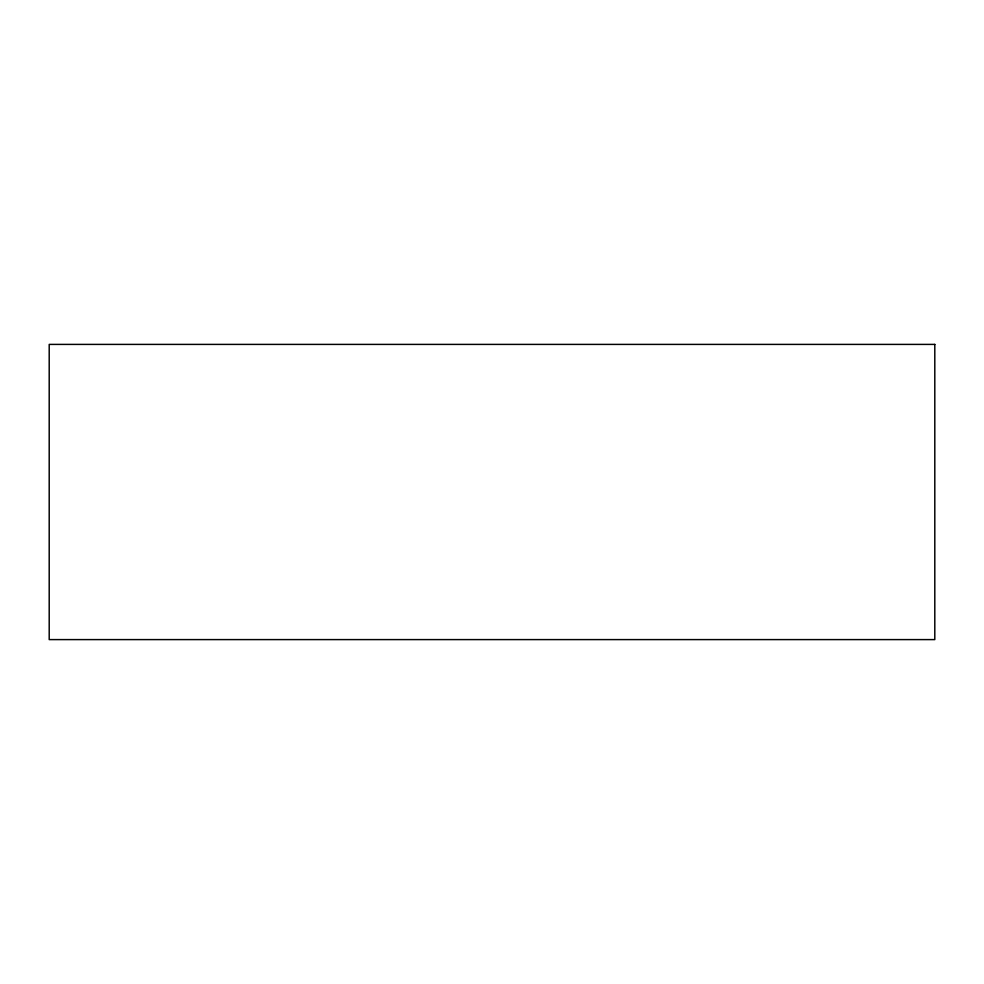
<?xml version="1.0" encoding="UTF-8"?>
<svg xmlns="http://www.w3.org/2000/svg" width="984" height="984" viewBox="0 0 984 984"><rect width="100%" height="100%" fill="white"/><g stroke="black" fill="none" stroke-linecap="round" stroke-linejoin="round"><path stroke-width="1.48" d="M934.8 344.4L49.2 344.4L49.2 639.6L934.8 639.6L934.8 344.4"/></g></svg>
